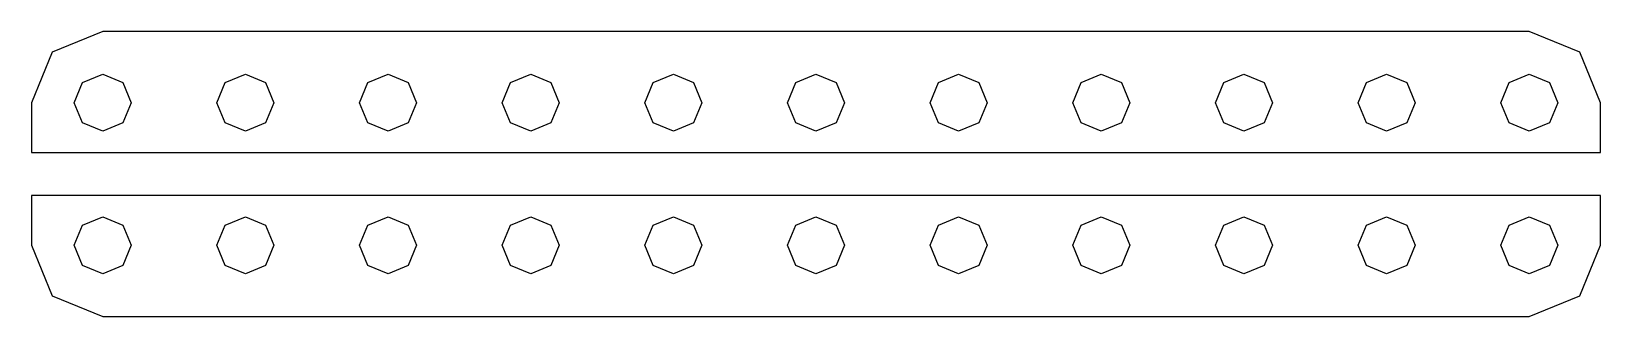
# Model space of a CAD drawing. Extents: x 0 to 110, y 0 to 20.
import ezdxf

# ---------------------------------------------------------------- set-up
doc = ezdxf.new("R2010")
doc.units = 0
doc.layers.add('Layer_1', color=7, linetype='CONTINUOUS')

msp = doc.modelspace()

# ---------------------------------------------------------------- linework, layer by layer
at = {"layer": 'Layer_1', "color": 7}
for points in [[(110, 11.499992), (110, 13.249995), (110, 15.000007), (108.538749, 18.53875), (104.999999, 20.000006), (54.999994, 20.000014), (4.999988, 20.00002), (1.461246, 18.538764), (0.000001, 15.000022), (0.000001, 13.249995), (0, 11.499992), (55, 11.499992), (110, 11.499992)], [(7.000003, 15.000004), (6.414216, 13.58579), (5.000003, 13.000004), (3.585789, 13.58579), (3.000003, 15.000004), (3.585789, 16.414217), (5.000003, 17.000003), (6.414216, 16.414217), (7.000003, 15.000004)], [(17.000003, 15.000004), (16.414216, 13.58579), (15.000003, 13.000004), (13.585789, 13.58579), (13.000003, 15.000004), (13.585789, 16.414217), (15.000003, 17.000003), (16.414216, 16.414217), (17.000003, 15.000004)], [(27.000003, 15.000004), (26.414216, 13.58579), (25.000003, 13.000004), (23.585789, 13.58579), (23.000003, 15.000004), (23.585789, 16.414217), (25.000003, 17.000003), (26.414216, 16.414217), (27.000003, 15.000004)], [(37, 15.000004), (36.414213, 13.58579), (35, 13.000004), (33.585786, 13.58579), (32.999999, 15.000004), (33.585786, 16.414217), (35, 17.000003), (36.414213, 16.414217), (37, 15.000004)], [(46.999999, 15.000004), (46.414213, 13.58579), (44.999999, 13.000004), (43.585786, 13.58579), (42.999999, 15.000004), (43.585786, 16.414217), (44.999999, 17.000003), (46.414213, 16.414217), (46.999999, 15.000004)], [(56.999999, 15.000004), (56.414213, 13.58579), (54.999999, 13.000004), (53.585785, 13.58579), (52.999999, 15.000004), (53.585785, 16.414217), (54.999999, 17.000003), (56.414213, 16.414217), (56.999999, 15.000004)], [(66.999999, 15.000004), (66.414212, 13.58579), (64.999999, 13.000004), (63.585785, 13.58579), (62.999999, 15.000004), (63.585785, 16.414217), (64.999999, 17.000003), (66.414212, 16.414217), (66.999999, 15.000004)], [(76.999999, 15.000004), (76.414212, 13.58579), (74.999999, 13.000004), (73.585785, 13.58579), (72.999999, 15.000004), (73.585785, 16.414217), (74.999999, 17.000003), (76.414212, 16.414217), (76.999999, 15.000004)], [(87.000001, 15.000004), (86.414215, 13.58579), (85.000001, 13.000004), (83.585788, 13.58579), (83.000001, 15.000004), (83.585788, 16.414217), (85.000001, 17.000003), (86.414215, 16.414217), (87.000001, 15.000004)], [(97.000001, 15.000004), (96.414214, 13.58579), (95.000001, 13.000004), (93.585787, 13.58579), (93.000001, 15.000004), (93.585787, 16.414217), (95.000001, 17.000003), (96.414214, 16.414217), (97.000001, 15.000004)], [(107.000001, 15.000004), (106.414214, 13.58579), (105.000001, 13.000004), (103.585787, 13.58579), (103.000001, 15.000004), (103.585787, 16.414217), (105.000001, 17.000003), (106.414214, 16.414217), (107.000001, 15.000004)], [(0, 8.499998), (0, 6.749994), (0, 5.000019), (1.461245, 1.461263), (4.999987, 0.000001), (54.999992, 0.000001), (104.999999, 0.000001), (108.538749, 1.461263), (110, 5.000019), (110, 6.749994), (110, 8.499998), (55, 8.499998), (0, 8.499998)], [(7.000002, 5.000004), (6.414216, 3.585791), (5.000002, 3.000004), (3.585788, 3.585791), (3.000002, 5.000004), (3.585788, 6.414217), (5.000002, 7.000004), (6.414216, 6.414217), (7.000002, 5.000004)], [(17.000002, 5.000004), (16.414215, 3.585791), (15.000002, 3.000004), (13.585788, 3.585791), (13.000002, 5.000004), (13.585788, 6.414217), (15.000002, 7.000004), (16.414215, 6.414217), (17.000002, 5.000004)], [(27.000002, 5.000004), (26.414216, 3.585791), (25.000002, 3.000004), (23.585788, 3.585791), (23.000002, 5.000004), (23.585788, 6.414217), (25.000002, 7.000004), (26.414216, 6.414217), (27.000002, 5.000004)], [(37, 5.000004), (36.414213, 3.585791), (35, 3.000004), (33.585786, 3.585791), (32.999999, 5.000004), (33.585786, 6.414217), (35, 7.000004), (36.414213, 6.414217), (37, 5.000004)], [(46.999999, 5.000004), (46.414213, 3.585791), (44.999999, 3.000004), (43.585786, 3.585791), (42.999999, 5.000004), (43.585786, 6.414217), (44.999999, 7.000004), (46.414213, 6.414217), (46.999999, 5.000004)], [(56.999999, 5.000004), (56.414213, 3.585791), (54.999999, 3.000004), (53.585785, 3.585791), (52.999999, 5.000004), (53.585785, 6.414217), (54.999999, 7.000004), (56.414213, 6.414217), (56.999999, 5.000004)], [(66.999999, 5.000004), (66.414212, 3.585791), (64.999999, 3.000004), (63.585785, 3.585791), (62.999999, 5.000004), (63.585785, 6.414217), (64.999999, 7.000004), (66.414212, 6.414217), (66.999999, 5.000004)], [(76.999999, 5.000004), (76.414212, 3.585791), (74.999999, 3.000004), (73.585785, 3.585791), (72.999999, 5.000004), (73.585785, 6.414217), (74.999999, 7.000004), (76.414212, 6.414217), (76.999999, 5.000004)], [(87.000001, 5.000004), (86.414215, 3.585791), (85.000001, 3.000004), (83.585788, 3.585791), (83.000001, 5.000004), (83.585788, 6.414217), (85.000001, 7.000004), (86.414215, 6.414217), (87.000001, 5.000004)], [(97.000001, 5.000004), (96.414214, 3.585791), (95.000001, 3.000004), (93.585787, 3.585791), (93.000001, 5.000004), (93.585787, 6.414217), (95.000001, 7.000004), (96.414214, 6.414217), (97.000001, 5.000004)], [(107.000001, 5.000004), (106.414214, 3.585791), (105.000001, 3.000004), (103.585787, 3.585791), (103.000001, 5.000004), (103.585787, 6.414217), (105.000001, 7.000004), (106.414214, 6.414217), (107.000001, 5.000004)]]:
    msp.add_lwpolyline(points, dxfattribs=at)

doc.saveas('drawing.dxf')
